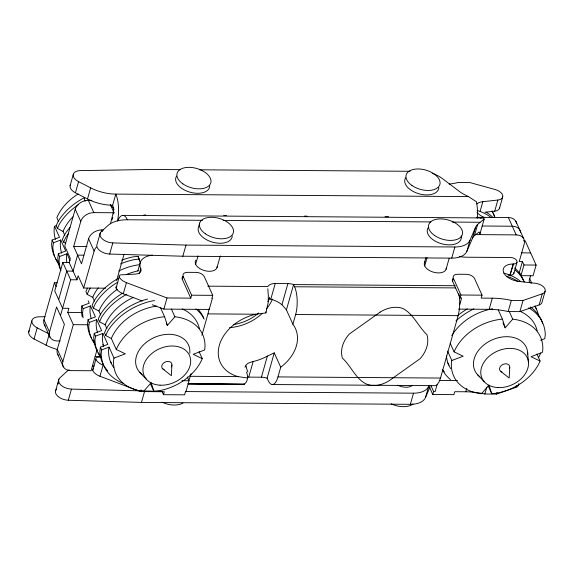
<?xml version="1.0" encoding="UTF-8"?>
<svg xmlns="http://www.w3.org/2000/svg" width="574" height="574" viewBox="0 0 574 574"><rect width="100%" height="100%" fill="white"/><g stroke="black" fill="none" stroke-linecap="round" stroke-linejoin="round"><path stroke-width="0.86" d="M272.155 384.53L434.676 385.678A19.767 7.032 -89.6 0 0 436.864 384.91L438.873 382.284L440.502 378.058L458.16 315.664L459.257 310.247L459.709 304.17A19.767 7.032 -89.6 0 0 458.863 293.752M171.913 364.985L171.353 375.669L162.93 368.989M509.741 367.374L509.174 378.058L500.758 371.378M265.963 311.833L265.862 312.938L255.782 314.229L207.96 313.892L201.912 335.266M110.452 223.781L113.501 211.662A6.78 2.411 -89.6 0 0 112.64 205.248L115.797 194.105L468.413 196.595L476.37 201.696A20.901 7.433 -89.6 0 1 477.252 218.263M243.462 384.3C247.939 383.174 248.391 375.748 246.44 371.988M479.778 234.637L479.986 232.7L479.139 232.011L474.497 235.562A22.594 12.922 15.8 0 0 472.438 238.411L466.884 251.319A22.594 12.922 15.8 0 1 451.731 258.128L182.833 256.226L109.67 254.052A10.59 6.056 15.8 0 1 97.128 244.079L100.278 232.936M56.195 225.682L54.58 226.292L59.531 237.277L52.148 240.054L51.624 244.194A55.348 40.905 -24.3 0 0 54.516 256.399M52.148 240.054L53.382 242.802L52.858 246.942A55.348 40.905 -24.3 0 0 58.993 264.528M53.382 242.802L60.765 240.018L65.723 251.003L58.34 253.787L57.809 257.927A55.348 40.905 -24.3 0 0 60.7 270.124M58.34 253.787L59.574 256.535L59.05 260.675A55.348 40.905 -24.3 0 0 60.944 270.483M88.181 300.826L89.243 303.18L81.86 305.964L81.336 310.103A55.348 40.905 -24.3 0 0 82.261 316.748M81.86 305.964L83.101 308.704L82.577 312.844A55.348 40.905 -24.3 0 0 83.137 317.86M83.101 308.704L90.484 305.928L95.435 316.913L88.052 319.689L87.528 323.829A55.348 40.905 -24.3 0 0 91.661 338.409M88.052 319.689L89.293 322.437L88.762 326.577A55.348 40.905 -24.3 0 0 95.449 344.874M89.293 322.437L96.669 319.653L101.627 330.638L94.244 333.422L93.72 337.562A55.348 40.905 -24.3 0 0 96.999 350.563M94.244 333.422L95.478 336.17L94.954 340.31A55.348 40.905 -24.3 0 0 101.641 358.607M95.478 336.17L102.861 333.386L107.812 344.371L100.436 347.148L99.905 351.295A55.348 40.905 -24.3 0 0 103.191 364.296M100.436 347.148L101.67 349.896L101.146 354.036A55.348 40.905 -24.3 0 0 123.094 383.303M54.58 226.292L54.265 227.483A47.606 35.179 -24.3 0 0 55.47 239.358M60.765 240.018L60.457 241.216A47.606 35.179 -24.3 0 0 61.662 253.084M59.574 256.535L66.957 253.751L66.641 254.942A47.606 35.179 -24.3 0 0 66.842 262.741M90.484 305.928L90.168 307.119A47.606 35.179 -24.3 0 0 91.123 318.19M96.669 319.653L96.36 320.852A47.606 35.179 -24.3 0 0 97.566 332.719M102.861 333.386L102.552 334.577A47.606 35.179 -24.3 0 0 103.758 346.452M101.67 349.896L109.053 347.119L108.737 348.31A47.606 35.179 -24.3 0 0 113.824 367.582M109.053 347.119L114.004 358.097L113.695 359.295A47.606 35.179 -24.3 0 0 143.643 391.36L151.156 382.714L153.882 391.281L155.303 391.274A47.606 35.179 -24.3 0 0 202.256 358.657L199.07 351.597M265.862 312.938L268.194 302.541L268.338 295.294M447.584 351.073L451.831 360.486L451.516 361.677A47.606 35.179 -24.3 0 0 481.464 393.742L488.983 385.104L491.71 393.671L493.123 393.664A47.606 35.179 -24.3 0 0 540.077 361.039L536.898 353.979M28.7 332.009L31.85 320.866A10.59 6.056 15.8 0 1 38.86 316.812L45.131 316.712M70.071 185.811L73.221 174.668A10.59 6.056 15.8 0 1 80.231 170.614L151.895 169.466L180.58 169.667M57.579 349.552A33.888 19.387 15.8 0 1 46.128 345.189L34.06 339.004L37.21 327.862A10.59 6.056 15.8 0 1 31.85 320.866M112.64 205.248A33.888 19.387 15.8 0 1 87.499 198.999L75.424 192.807L78.581 181.664A10.59 6.056 15.8 0 1 73.221 174.668M45.253 326.032A11.293 8.345 -24.3 0 1 43.947 319.704L54.401 282.76L57.041 282.774M91.818 200.355L88.303 200.326A11.293 8.345 -24.3 0 0 75.223 209.166L64.769 246.117L70.308 258.4L69.16 262.462L76.981 279.803L70.645 279.76L62.824 262.418L69.16 262.462M62.824 262.418L54.752 290.939L62.573 308.281L68.909 308.331L67.761 312.385L73.3 324.669L62.846 361.62A11.293 8.345 -24.3 0 0 70.882 370.61L91.094 370.754L97.106 349.523M60.213 340.999L57.522 340.978A11.293 8.345 -24.3 0 1 49.486 331.994L56.561 306.99L64.381 324.332L57.307 349.336A11.293 8.345 -24.3 0 0 58.613 355.658M103.456 229.973L101.663 229.959A11.293 8.345 -24.3 0 0 88.583 238.798L81.508 263.803L73.687 246.461L80.762 221.456L75.223 209.166M58.663 299.614L66.735 271.086L73.07 271.129L77.598 255.129L83.833 255.172M46.128 345.189L49.041 334.9M87.499 198.999L90.649 187.856L78.581 181.664M60.471 315.657L70.645 279.76M76.981 279.803L78.129 275.75L83.668 288.033L105.652 288.191M83.668 288.033L94.122 251.082A11.293 8.345 -24.3 0 1 96.418 247.042M55.757 390.277L58.907 379.134M58.103 383.963L58.828 381.387M113.222 211.741L113.946 209.173A9.033 5.173 15.8 0 0 111.091 206.073M112.03 219.921L112.762 217.345M56.647 389.1A10.59 6.056 15.8 0 0 57.587 396.067A10.59 6.056 15.8 0 0 68.299 400.25L71.456 389.107L162.55 391.403M109.67 254.052L112.82 242.91L185.99 245.084L454.881 246.985A22.594 12.922 15.8 0 0 470.041 240.176L475.595 227.268A22.594 12.922 15.8 0 1 477.654 224.42L484.191 219.038A20.901 7.433 -89.6 0 0 480.56 218.192M116.601 280.607L124.056 254.275M187.354 377.003L189.04 380.749L185.89 391.891L185.416 391.891L184.584 394.833L163.468 394.682L164.3 391.741L140.537 391.576L99.955 376.264A11.293 6.465 15.8 0 1 92.737 370.488L95.887 359.346A3.387 1.937 15.8 0 1 97.845 357.293L101.225 357.121M142.338 300.991L123.288 293.802A11.293 6.465 15.8 0 1 116.07 288.033L119.22 276.89A3.387 1.937 15.8 0 1 121.179 274.838L135.536 274.092A9.033 5.173 15.8 0 0 140.766 268.654A22.594 12.922 15.8 0 1 152.454 255.165M99.955 376.264L103.105 365.121A11.293 6.465 15.8 0 1 95.887 359.346M123.288 293.802L126.438 282.659A11.293 6.465 15.8 0 1 119.22 276.89M137.86 270.978L140.286 262.404M139.31 273.798L140.766 268.654M140.537 391.576L141.017 389.861M163.87 309.113L167.02 297.971L190.79 298.143L191.623 295.201L183.163 276.446A6.78 3.875 15.8 0 1 187.626 272.334L196.071 272.392A6.78 3.875 15.8 0 1 204.279 276.596L212.732 295.345L211.899 298.286L212.373 298.293L209.223 309.436L163.87 309.113L152.275 304.744M68.299 400.25L141.469 402.417L144.619 391.274M182.833 256.226L185.99 245.084M190.79 298.143L182.331 279.387L183.163 276.446M199.68 223.056L198.417 227.512A17.507 10.016 15.8 0 0 213.413 242.386A17.507 10.016 15.8 0 0 232.262 235.928M195.626 264.291L197.973 255.997M217.008 267.584L220.294 255.975M188.817 380.246A19.767 7.032 -89.6 0 0 190.303 376.293L191.027 373.731M244.976 367.303C245.65 363.543 249.977 362.352 253.156 361.512A41.228 30.472 -24.3 0 0 267.376 356.102L274.264 352.874L280.729 367.209L277.981 376.91A19.767 7.032 -89.6 0 1 268.094 380.375L267.104 378.18L274.264 352.874M247.38 377.175A11.301 6.465 15.8 0 1 248.736 377.125L253.156 361.512M280.729 367.209A41.228 30.472 -24.3 0 0 292.891 324.217L286.426 309.881L281.92 304.722A41.228 30.472 -24.3 0 0 270.806 299.133L275.226 283.52L287.89 283.613A11.293 6.465 15.8 0 1 293.587 284.582L455.218 285.723M248.736 377.125L261.407 377.211L267.376 356.102M281.92 304.722L287.89 283.613M286.426 309.881L293.587 284.582L294.577 286.77A19.767 7.032 -89.6 0 1 295.639 314.516L292.891 324.217M424.444 262.77L425.851 257.791M424.71 265.906L427.056 257.618M446.091 269.199L449.141 258.422M410.36 404.318L413.51 393.176A22.594 12.922 15.8 0 0 428.67 386.367L425.513 397.509A22.594 12.922 15.8 0 1 410.36 404.318L141.469 402.417M451.731 258.128L454.881 246.985M459.695 304.787L461.632 297.963L460.097 297.949L452.592 281.303L453.424 278.361A6.78 3.875 15.8 0 1 457.88 274.243L466.325 274.3A6.78 3.875 15.8 0 1 474.54 278.505L482.045 295.158L481.213 298.1L492.298 298.179A56.482 32.316 15.8 0 1 511.341 300.403L523.029 300.489L542.294 293.795A9.033 5.173 15.8 0 0 544.489 288.055A9.033 5.173 15.8 0 0 535.384 283.276L518.796 281.425A14.293 8.172 15.8 0 1 503.463 271.961A14.293 8.172 15.8 0 1 513.149 264.011L513.515 264.011A5.08 2.906 15.8 0 0 516.858 260.926L516.751 260.682A5.08 2.906 15.8 0 0 510.587 257.525L467.207 257.217A33.888 19.387 15.8 0 1 459.214 256.542M466.884 251.319L470.041 240.176M472.438 238.411L475.595 227.268M480.173 211.11L482.842 201.682L497.859 200.046A9.033 5.173 15.8 0 0 502.702 195.375A9.033 5.173 15.8 0 0 495.297 189.564L469.855 182.554L458.167 182.475A56.482 32.316 15.8 0 1 449.105 184.075M474.497 235.562L477.654 224.42M518.76 383.647A9.033 5.173 15.8 0 1 515.804 387.4L496.539 394.087L484.851 394.008A56.482 32.316 15.8 0 0 465.815 391.777L454.723 391.698L453.891 394.639L432.782 394.489L433.614 391.547L430.83 385.369M460.097 297.949L460.929 295.007L453.424 278.361M437.072 384.731L435.142 391.561L433.614 391.547M484.987 212.244L494.709 211.189L497.859 200.046M499.574 208.032L502.724 196.889M465.815 391.777L466.784 388.347M458.475 309.106L489.148 309.321L492.298 298.179M508.055 275.233A14.293 8.172 15.8 0 1 509.992 275.154L513.149 264.011M509.992 275.154L513.515 264.011M513.823 273.482L516.98 262.34M484.851 394.008L486.795 387.149M489.148 309.321A56.482 32.316 15.8 0 1 508.184 311.546L511.341 300.403M476.398 217.331L508.377 217.553L516.198 234.895A11.293 8.345 -24.3 0 1 524.234 243.885L519.248 261.493L522.419 261.514L519.391 272.212L520.955 275.678L533.095 275.764L536.123 265.066L525.174 240.786L523.438 240.779M520.955 275.678L523.983 264.98L522.419 261.514M496.539 394.087L497.027 392.372M508.184 311.546L519.872 311.632L523.029 300.489M530.62 275.506L529.257 280.32A3.387 2.504 -24.3 0 0 531.668 283.018L529.537 278.29M515.804 387.4L516.291 385.685M519.872 311.632L539.137 304.938L542.294 293.795M545.142 291.226L541.992 302.369A9.033 5.173 15.8 0 1 539.137 304.938M479.95 233.905L484.191 219.038M425.513 397.509L430.026 387.027M64.797 235.333L63.032 231.408L57.443 228.466L59.258 224.334A55.348 40.905 -24.3 0 1 78.186 204.846M65.73 243.297L63.635 242.192L65.45 238.067A55.348 40.905 -24.3 0 1 68.349 233.733M87.435 288.177L85.921 291.621L87.155 294.369L92.744 297.31L94.516 301.235M87.155 294.369L88.97 290.236A55.348 40.905 -24.3 0 1 90.355 288.062M100.708 314.961L98.936 311.043L93.347 308.102L95.162 303.969A55.348 40.905 -24.3 0 1 117.648 282.221M106.893 328.694L105.128 324.769L99.539 321.827L101.354 317.695A55.348 40.905 -24.3 0 1 126.811 294.275M114.004 358.097L125.34 353.828L116.271 349.487L111.32 338.502L105.731 335.56L107.546 331.428A55.348 40.905 -24.3 0 1 152.863 300.798L154.542 300.632M538.9 357.128L540.715 353.003M166.266 322.983L167.371 325.422L174.883 316.783L171.346 308.934M502.989 322.932L505.192 327.811L512.711 319.166L509.174 311.323M451.831 360.486L463.161 356.217L454.091 351.869L450.203 343.245M540.672 340.203L544.776 338.66L545.3 334.52A55.348 40.905 -24.3 0 0 528.704 307.829M140.357 262.289L138.104 256.356L133.053 256.865A55.348 40.905 -24.3 0 0 121.695 260.194M139.346 259.096L134.287 259.606A55.348 40.905 -24.3 0 0 120.576 263.882M167.371 325.422L164.645 316.855L163.224 316.862A47.606 35.179 -24.3 0 0 116.271 349.487M505.192 327.811L502.465 319.244L501.045 319.252A47.606 35.179 -24.3 0 0 454.091 351.869M199.4 169.804L410.03 171.289M113.437 212.452L113.925 212.452L110.323 204.466M80.762 221.456A11.293 8.345 -24.3 0 1 93.842 212.617L113.573 212.753L113.501 211.662L113.925 212.452M143.959 214.977L145.753 214.992M223.717 215.544L226.407 215.559M304.371 216.111L307.061 216.133M385.025 216.685L388.612 216.707M123.073 215.379L481.478 217.926M117.72 221.012A20.901 7.433 -89.6 0 1 127.371 219.777L202.543 220.308M223.128 220.452L430.758 221.916M452.24 222.066L479.986 222.267M482.081 226.013L512.288 226.228A11.293 8.345 -24.3 0 1 520.582 232.456M475.294 234.608L516.198 234.895M73.687 246.461L87.054 246.555M521.292 252.861L530.649 252.926M523.983 264.98L536.123 265.066M207.795 286.161L267.814 286.584A11.301 6.465 15.8 0 1 275.226 283.52M294.577 286.77L455.569 287.911M460.929 295.007L482.045 295.158M191.623 295.201L212.732 295.345M67.761 312.385L82.706 312.493M295.639 314.516L458.16 315.664M73.3 324.669L88.245 324.776M95.083 356.526L101.361 356.569M92.263 366.011L94.057 366.025M190.303 376.293L238.124 376.63L247.459 377.979M277.981 376.91L440.502 378.058M439.175 380.426L457.571 380.555M181.929 380.698L189.04 380.749M188.129 383.934L244.33 384.271L188.129 383.741M185.854 391.568L413.51 393.176M188.085 383.748L243.907 384.336M268.524 298.76L270.806 299.133M126.438 282.659L167.02 297.971M540.077 361.039L531.007 356.698L542.344 352.429L542.66 351.231A47.606 35.179 -24.3 0 0 512.711 319.166M202.256 358.657L193.187 354.309L204.523 350.04L204.832 348.849A47.606 35.179 -24.3 0 0 174.883 316.783M468.413 196.595L464.115 194.399A22.594 12.922 15.8 0 1 459.465 191.501L442.202 178.435A22.594 12.922 15.8 0 0 432.186 173.298M37.21 327.862L49.285 334.046M477.453 374.607L484.291 381.746M139.625 372.217L146.47 379.364M515.875 221.291L523.696 238.633M498.218 309.824L502.465 319.244M488.173 385.828L491.71 393.671M428.85 385.771L432.782 394.489M209.223 309.436L208.993 308.927A19.767 7.032 -89.6 0 1 207.96 313.892M160.397 307.442L164.645 316.855M88.303 200.326L93.842 212.617M101.663 229.959L102.359 231.494M161.997 391.418L163.468 394.682M88.583 238.798L94.122 251.082M150.345 383.439L153.882 391.281M58.613 221.6L56.84 217.675A47.606 35.179 -24.3 0 1 78.2 193.99M57.443 228.466L56.202 225.718L58.017 221.586A55.348 40.905 -24.3 0 1 84.235 197.765M63.635 242.192L62.394 239.451L64.209 235.318A55.348 40.905 -24.3 0 1 69.913 227.491M93.347 308.102L92.113 305.354L93.928 301.221A55.348 40.905 -24.3 0 1 118.631 278.211M99.539 321.827L98.297 319.079L100.113 314.954A55.348 40.905 -24.3 0 1 122.599 293.206M105.731 335.56L104.49 332.812L106.305 328.68A55.348 40.905 -24.3 0 1 147.554 299.018M66.957 253.751L70.143 260.811M54.401 282.76L56.13 286.598M43.947 319.704L49.486 331.994M57.307 349.336L62.846 361.62M44.478 324.963L50.017 337.247M57.838 354.589L63.377 366.872M138.104 256.356L139.625 261.134M527.621 352.271L528.439 362.094M438.823 187.598A17.507 10.016 15.8 0 1 418.654 193.696A17.507 10.016 15.8 0 1 405.675 177.753M209.74 185.983A17.507 10.016 15.8 0 1 189.571 192.075A17.507 10.016 15.8 0 1 176.591 176.132M508.377 217.553A11.293 8.345 -24.3 0 1 516.672 223.781M34.06 339.004A10.59 6.056 15.8 0 1 29.181 330.689M113.86 212.947A6.78 2.411 -89.6 0 1 113.702 213.894M75.424 192.807A10.59 6.056 15.8 0 1 70.552 184.491M90.649 187.856A33.888 19.387 15.8 0 0 115.797 194.105A20.901 7.433 -89.6 0 1 117.577 220.696M164.15 369.591A5.324 3.932 -24.3 0 1 162.456 364.282A5.324 3.932 -24.3 0 1 169.481 361.627A5.324 3.932 -24.3 0 1 171.181 366.944M142.137 374.513A28.241 20.872 -24.3 0 1 154.334 337.49A28.241 20.872 -24.3 0 1 189.807 353.29M501.97 371.981A5.324 3.932 -24.3 0 1 500.141 366.879A5.324 3.932 -24.3 0 1 506.835 363.894A5.324 3.932 -24.3 0 1 509.368 368.687M479.957 376.896A28.241 20.872 -24.3 0 1 491.66 340.109A28.241 20.872 -24.3 0 1 527.693 354.818M94.208 342.126A55.348 40.905 -24.3 0 1 92.615 339.937M126.309 274.544A55.348 40.905 -24.3 0 1 138.434 270.763M105.128 324.769A47.606 35.179 -24.3 0 1 133.527 297.346M111.629 363.464A47.606 35.179 -24.3 0 1 110.359 361.304M92.744 297.31A47.606 35.179 -24.3 0 1 98.254 287.818M118.725 271.043A47.606 35.179 -24.3 0 1 139.704 264.693M111.32 338.502A47.606 35.179 -24.3 0 1 156.58 306.1M182.13 308.898A47.606 35.179 -24.3 0 1 199.357 328.414M98.936 311.043A47.606 35.179 -24.3 0 1 117.333 289.289M103.435 346.057A47.606 35.179 -24.3 0 1 102.796 344.5M99.847 355.141A55.348 40.905 -24.3 0 1 98.319 352.91M107.754 370.969A55.348 40.905 -24.3 0 1 104.045 365.868M198.389 309.709A55.348 40.905 -24.3 0 1 203.713 317.996M195.942 308.927A55.348 40.905 -24.3 0 1 204.193 319.13M503.843 273.167A55.348 40.905 -24.3 0 1 520.812 281.669M506.799 276.374A55.348 40.905 -24.3 0 1 517.834 281.282M449.004 365.15A47.606 35.179 -24.3 0 1 447.799 362.94M514.62 267.936A55.348 40.905 -24.3 0 1 523.868 281.547M515.194 270.124A55.348 40.905 -24.3 0 1 524.206 281.942M509.274 274.824A47.606 35.179 -24.3 0 1 510.587 275.965M450.69 368.601A47.606 35.179 -24.3 0 1 446.464 355.937M451.767 335.69A47.606 35.179 -24.3 0 1 492.693 308.762M519.951 311.287A47.606 35.179 -24.3 0 1 537.178 330.796M534.982 305.849A55.348 40.905 -24.3 0 1 536.252 309.013M534.975 306.215A55.348 40.905 -24.3 0 1 538.699 316.604M530.448 306.982A55.348 40.905 -24.3 0 1 542.695 323.528M444.412 371.974A55.348 40.905 -24.3 0 1 443.329 370.531M457.385 315.844A55.348 40.905 -24.3 0 1 467.351 308.891M450.504 379.629A55.348 40.905 -24.3 0 1 442.253 369.426M455.978 320.909A55.348 40.905 -24.3 0 1 473.88 308.855M84.421 197.951A11.293 6.465 15.8 0 0 84.816 200.577A3.387 1.937 15.8 0 0 85.232 201.187M484.743 217.568A14.293 8.172 15.8 0 1 477.016 212.459M476.872 203.928A14.293 8.172 15.8 0 1 482.842 201.682M499.653 207.307A9.033 5.173 15.8 0 1 494.709 211.189M461.209 235.914A17.507 10.016 15.8 0 1 442.504 244.007A17.507 10.016 15.8 0 1 428.197 227.699M272.463 299.126A41.228 30.472 -24.3 0 1 266.479 308.92M262.289 313.368A41.228 30.472 -24.3 0 1 229.492 327.646M269.335 298.58A37.841 27.968 -24.3 0 1 267.886 301.666M258.695 312.966A37.841 27.968 -24.3 0 1 233.862 324.518M412.591 385.269A11.293 6.465 15.8 0 1 397.667 385.161M69.174 369.814A33.888 19.387 15.8 0 0 66.354 371.909L59.796 377.957A10.59 6.056 15.8 0 0 60.736 384.924A10.59 6.056 15.8 0 0 71.456 389.107M112.82 242.91A10.59 6.056 15.8 0 1 102.107 238.734A10.59 6.056 15.8 0 1 101.168 231.767L107.725 225.711A33.888 19.387 15.8 0 1 127.371 219.777M63.032 231.408A47.606 35.179 -24.3 0 1 72.869 216.872M59.466 263.875A55.348 40.905 -24.3 0 1 58.304 262.497M57.221 261.048A55.348 40.905 -24.3 0 1 55.319 257.991M477.087 210.471A55.348 40.905 -24.3 0 1 490.992 217.41M486.135 212.165A55.348 40.905 -24.3 0 1 492.973 217.51M491.925 211.318A55.348 40.905 -24.3 0 1 494.824 216.857M492.076 210.888A55.348 40.905 -24.3 0 1 494.408 216.434M238.124 376.63A41.228 30.472 -24.3 0 1 219.347 345.239A41.228 30.472 -24.3 0 1 255.782 314.229M247.896 371.981A51.789 29.956 14.6 0 1 246.124 365.954M268.23 294.771A18.59 0.796 84.7 0 1 267.843 288.758M269.536 298.078A19.308 0.488 86.3 0 1 269.479 297.167M261.407 377.211A11.293 6.465 15.8 0 1 267.104 378.18M92.737 370.488A3.387 1.937 15.8 0 1 93.182 368.881M446.278 268.202A11.293 6.465 15.8 0 1 433.262 272.133A11.293 6.465 15.8 0 1 424.889 261.844M182.331 279.387A6.78 3.875 15.8 0 1 182.862 276.46M452.592 281.303A6.78 3.875 15.8 0 1 453.123 278.368M116.07 288.033A3.387 1.937 15.8 0 1 116.823 286.247M513.866 272.557A5.08 2.906 15.8 0 1 510.365 275.154M217.187 266.58A11.293 6.465 15.8 0 1 204.179 270.512A11.293 6.465 15.8 0 1 195.806 260.23M413.058 403.974A17.507 10.016 15.8 0 1 391.152 403.823M182.955 403.056A17.507 10.016 15.8 0 1 162.069 402.202M380.167 312.098L349.236 334.097A33.888 25.041 -24.3 0 0 342.427 358.162C352.522 367.173 358.162 385.836 374.219 385.599C381.344 385.326 387.881 382.148 393.348 377.728L420.103 358.714A33.888 25.041 -24.3 0 0 426.92 334.642C418.295 326.577 413.495 313.949 402.704 308.382C395.048 305.885 386.819 307.922 380.167 312.098M160.06 385.183A24.847 18.361 -24.3 0 0 190.03 356.856A24.847 18.361 -24.3 0 0 150.359 354.789A24.847 18.361 -24.3 0 0 160.06 385.183M497.88 387.572A24.847 18.361 -24.3 0 0 527.85 359.238A24.847 18.361 -24.3 0 0 488.187 357.179A24.847 18.361 -24.3 0 0 497.88 387.572M411.945 185.467A17.507 10.016 15.8 0 0 439.806 184.692A17.507 10.016 15.8 0 0 417.327 168.964A17.507 10.016 15.8 0 0 411.945 185.467M182.855 183.852A17.507 10.016 15.8 0 0 210.723 183.077A17.507 10.016 15.8 0 0 188.243 167.35A17.507 10.016 15.8 0 0 182.855 183.852M434.461 235.419A17.507 10.016 15.8 0 0 462.328 234.644A17.507 10.016 15.8 0 0 439.849 218.916A17.507 10.016 15.8 0 0 434.461 235.419M205.377 233.797A17.507 10.016 15.8 0 0 233.245 233.022A17.507 10.016 15.8 0 0 210.766 217.295A17.507 10.016 15.8 0 0 205.377 233.797"/></g></svg>
